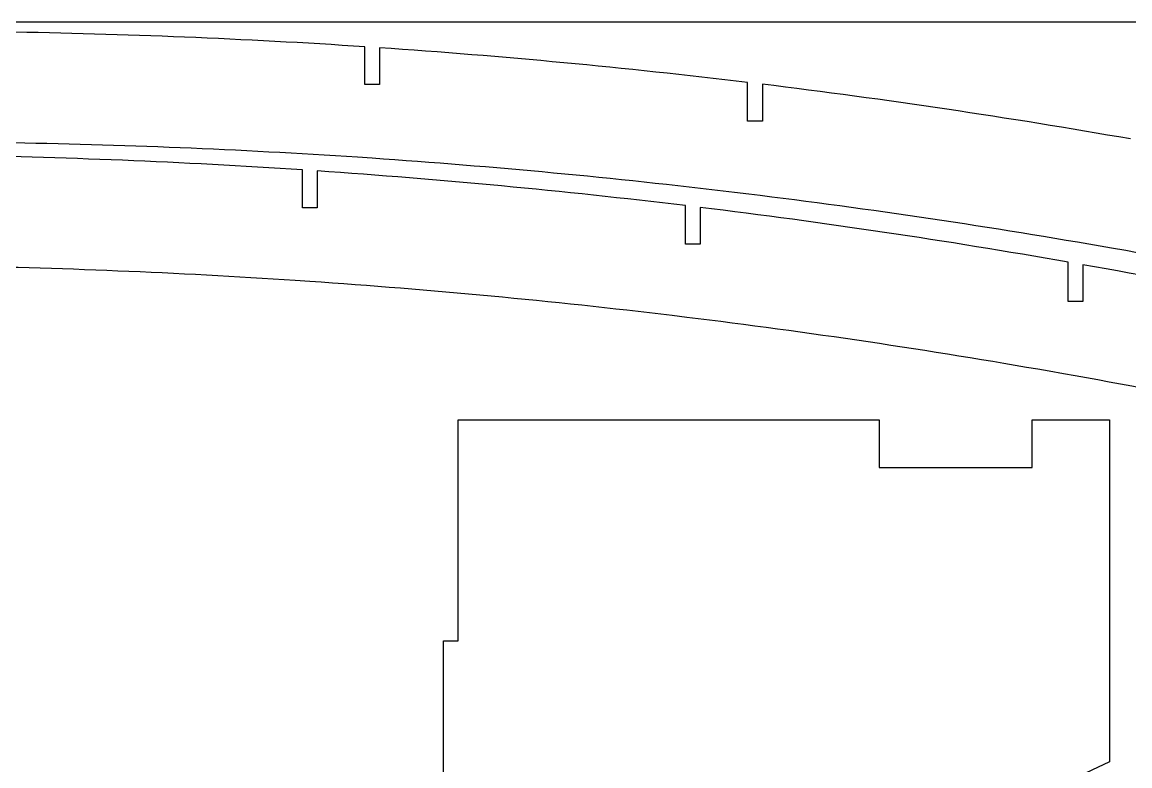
# Model space of a CAD drawing. Header units: inches. Extents: x -955 to -701, y -2104 to -1714.
# Drawn here: x -849.81 to -819.72, y -1981.73 to -1961.53 of the extents above; entities that cross this region are included whole.
import ezdxf

# ---------------------------------------------------------------- set-up
doc = ezdxf.new("R2010")
doc.units = ezdxf.units.IN
doc.header["$LTSCALE"] = 0.1
doc.header["$MEASUREMENT"] = 0
doc.layers.add('pic', color=1, linetype='Continuous')

msp = doc.modelspace()

# ---------------------------------------------------------------- linework, layer by layer
at = {"color": 7, "linetype": 'Continuous', "lineweight": 25}
for points in [[(-819.70262, -1964.69975, 0.01296759), (-829.70262, -1963.21252), (-829.70262, -1964.21252), (-830.10262, -1964.21252), (-830.10262, -1963.16402, 0.01288321), (-840.10262, -1962.22251), (-840.10262, -1963.22251), (-840.50262, -1963.22251), (-840.50262, -1962.19563, 0.01257078), (-850.29514, -1961.79477)], [(-850.34246, -1964.7944, -0.01257078), (-840.70064, -1965.18909), (-840.30679, -1965.21555, -0.01288321), (-830.46069, -1966.14257), (-830.06684, -1966.19033, -0.01296759), (-820.22073, -1967.65467), (-819.82689, -1967.72415, -0.01309234), (-809.98078, -1969.73893)], [(-810.99352, -1970.16239, 0.01309234), (-820.99352, -1968.11612), (-820.99352, -1969.11612), (-821.39352, -1969.11612), (-821.39352, -1968.04555, 0.01296759), (-831.39352, -1966.55833), (-831.39352, -1967.55833), (-831.79352, -1967.55833), (-831.79352, -1966.50983, 0.01288321), (-841.79352, -1965.56831), (-841.79352, -1966.56831), (-842.19352, -1966.56831), (-842.19352, -1965.54144, 0.01257078), (-851.98604, -1965.14058)], [(-852.03336, -1968.1402, -0.01257078), (-842.39154, -1968.5349), (-841.99769, -1968.56136, -0.01288321), (-832.15159, -1969.48838), (-831.75774, -1969.53614, -0.01296759), (-821.91163, -1971.00048), (-821.51779, -1971.06996, -0.01309234), (-811.67168, -1973.08474)]]:
    msp.add_lwpolyline(points, format="xyb", dxfattribs=at)
msp.add_lwpolyline([(-837.96863, -1978.32844), (-837.96863, -1972.32844), (-826.52774, -1972.32844), (-826.52774, -1973.62069), (-822.37552, -1973.62069), (-822.37552, -1972.32844), (-820.26863, -1972.32844), (-820.26863, -1981.61691), (-837.96863, -1989.97007), (-838.36863, -1989.97007), (-838.36863, -1978.32844)], close=True, dxfattribs=at)
at = {"layer": 'pic', "color": 1}
msp.add_lwpolyline([(-905.6606, -2004.52627), (-792.1606, -2004.52627), (-792.1606, -1961.52627), (-905.6606, -1961.52627)], close=True, dxfattribs=at)

doc.saveas('drawing.dxf')
